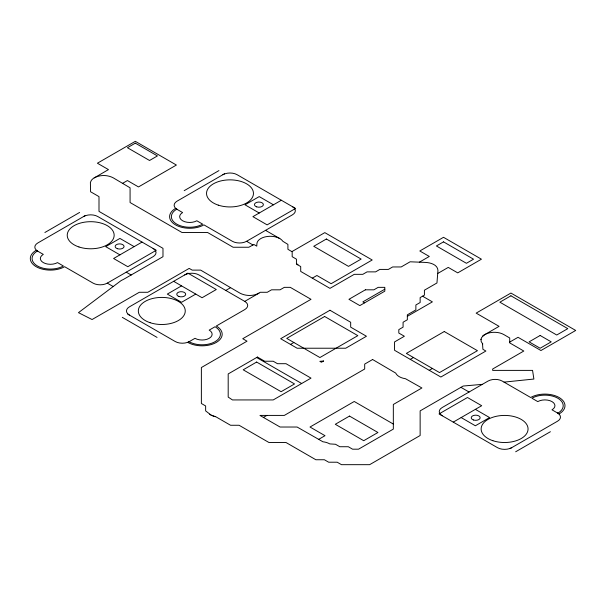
<?xml version="1.0" encoding="UTF-8"?>
<svg xmlns="http://www.w3.org/2000/svg" width="606" height="606" viewBox="0 0 606 606"><rect width="100%" height="100%" fill="white"/><g stroke="black" fill="none" stroke-linecap="round" stroke-linejoin="round"><path stroke-width="0.91" d="M122.564 183.353L127.427 180.55L138.486 186.936L176.399 165.044L135.327 141.327L97.407 163.219L108.466 169.604L93.226 178.475L91.408 180.232L90.4 182.429L90.559 191.746L98.998 196.624L98.998 211.396L162.984 248.339L162.984 256.702L123.177 279.571A13.408 7.742 0 0 0 120.352 281.146L78.462 312.651L92.067 319.536L139.289 292.281L147.819 292.281L189.186 268.397L192.17 270.117L200.639 270.117L239.931 293.13C246.157 296.41 254.429 296.349 260.277 292.281L267.261 292.281L271.526 289.82L280.055 289.82L284.32 287.35L290.282 287.35L311.007 299.311L242.748 338.716L247.013 341.186L201.374 367.531L201.374 403.498L205.639 405.959L205.639 410.883L211.146 415.148L215.895 416.799L230.56 425.268L239.09 425.268L268.95 442.509L286.009 442.509L315.87 459.749L324.399 459.749L328.672 462.211L337.201 462.211L341.466 464.673L369.637 464.673L420.14 435.509L420.14 410.883L463.158 386.045L482.346 384.348M480.967 339.64L481.512 337.777L483.202 335.724L482.861 336.05M482.497 343.663L481.187 341.534L480.997 339.262M483.596 335.421L483.989 335.11L483.209 335.716M94.172 177.861C100.005 174.733 107.504 174.74 113.33 177.884L130.078 187.807L130.078 202.525L181.944 232.469L207.54 232.469L233.128 247.248L248.816 247.248L253.922 244.491L256.777 246.134L256.883 243.824A13.408 7.742 0 0 1 264.875 236.946A13.408 7.742 0 0 1 279.063 238.173L280.01 238.703A13.408 7.742 0 0 1 282.805 241.256L287.911 244.392L287.911 249.316L292.175 251.778L292.175 256.702L296.44 259.171L296.44 264.095L300.705 266.557L300.705 271.427L329.967 288.365L354.26 274.336L362.797 274.336L367.062 271.874L375.591 271.874L379.856 269.412L388.385 269.412L392.65 266.951L401.187 266.951L410.11 261.792L425.495 262.421C430.389 262.648 437.691 264.572 437.949 270.496L436.956 282.964L424.412 290.206L424.412 295.13L420.14 297.599L420.14 302.523L415.875 304.985L415.875 309.908L407.346 314.832L407.346 319.763L403.081 322.225L403.081 327.149L398.816 329.611L398.816 333.05L404.369 336.254L394.551 341.928L394.551 350.291L440.865 377.03L485.891 351.033L482.914 349.314L482.505 343.67L482.838 343.996M484.429 334.83L499.079 326.354L476.164 313.128L510.926 293.054L575.7 330.452L540.946 350.526L518.032 337.3L509.722 342.095M483.997 335.103L484.883 334.542A13.408 7.742 0 0 1 503.844 334.573L509.722 337.989L509.722 342.905L523.804 351.033L492.663 369.016L492.663 370.387L532.56 370.387L533.886 379.045L504.025 382.121M44.882 232.499L79.636 212.433M85.166 215.63L37.769 242.991A10.052 5.802 0 0 0 37.769 251.202M184.186 190.67L218.94 170.597M224.47 173.793L177.073 201.154A10.052 5.802 0 0 0 177.073 209.365M142.039 242.082L113.602 258.497L127.821 266.708L156.257 250.293L97.808 216.539A10.052 5.802 0 0 0 83.583 216.539M37.451 251.02A18.324 10.575 0 0 0 37.451 265.981A18.324 10.575 0 0 0 63.365 265.981L57.517 262.603A10.052 5.802 0 0 1 43.299 262.603A10.052 5.802 0 0 1 43.299 254.391L36.193 250.293A20.112 11.612 0 0 0 36.193 266.708A20.112 11.612 0 0 0 64.63 266.708L93.066 283.123A10.052 5.802 0 0 0 107.285 283.123L153.098 256.671A10.052 5.802 0 0 0 153.098 248.468M281.343 200.245L252.907 216.66L267.125 224.871L295.561 208.456L237.113 174.702A10.052 5.802 0 0 0 222.887 174.702M176.755 209.184A18.324 10.575 0 0 0 176.755 224.144A18.324 10.575 0 0 0 202.669 224.144L196.821 220.766A10.052 5.802 0 0 1 182.603 220.766A10.052 5.802 0 0 1 182.603 212.554L175.49 208.456A20.112 11.612 0 0 0 175.49 224.871A20.112 11.612 0 0 0 203.934 224.871L232.371 241.294A10.052 5.802 0 0 0 246.589 241.294L292.403 214.842A10.052 5.802 0 0 0 292.403 206.631M181.542 285.873L167.324 294.084L181.542 302.296L195.761 294.084M291.903 251.626L324.801 232.628L372.198 259.989L331.126 283.706L316.908 275.495L312.295 278.162M225.78 290.433L230.591 287.661M297.591 264.754L297.947 264.549L296.44 263.678M184.701 274.927A10.052 5.802 0 0 1 198.919 274.927L244.741 301.379L258.959 293.175M419.397 262.171L429.298 256.459L419.814 250.982L443.516 237.302L481.429 259.194L457.735 272.874L448.251 267.405L437.706 273.488M384.802 289.206L362.865 301.871L364.577 302.856M290.524 344.413L293.849 342.488M407.346 316.324L432.381 301.871L422.556 296.198M263.413 417.42L266.89 415.413M410.27 359.366L413.459 357.525M429.23 370.311L432.419 368.471M318.567 439.411L325.013 435.691L310.007 427.025L354.237 401.483L393.332 424.056M453.25 422.124L481.694 405.709L467.468 397.498L439.032 413.921L497.488 447.667A10.052 5.802 0 0 0 511.706 447.667M510.131 448.576L557.528 421.215A10.052 5.802 0 0 0 557.528 413.004M515.661 451.773L550.415 431.707M215.372 416.686L214.774 416.534M214.176 416.367L213.6 416.186M213.039 415.989L212.494 415.777M211.971 415.549L211.464 415.307M210.979 415.049L210.524 414.777M273.45 204.805L259.224 196.594L245.006 204.805L259.224 213.017M265.549 230.348L279.767 238.552M246.589 241.294L252.99 244.991M460.931 387.332L469.052 392.029M475.369 409.361L489.587 417.564L475.369 425.776L461.151 417.564M134.146 246.642L119.92 238.431L105.702 246.642L119.92 254.853M173.642 281.313L202.078 297.735L216.297 289.524L187.86 273.109L129.404 306.856A10.052 5.802 0 0 0 129.404 315.067M126.245 272.177L131.214 275.048M256.649 357.51L301.674 383.507M107.285 283.123L113.186 286.532M127.828 314.15L175.225 341.519A10.052 5.802 0 0 0 189.443 341.519M122.298 317.347L157.052 337.413M210.077 414.496L209.668 414.201M557.838 413.186A18.324 10.575 0 0 0 557.838 398.233A18.324 10.575 0 0 0 531.932 398.233L537.78 401.604A10.052 5.802 0 0 1 551.998 401.604A10.052 5.802 0 0 1 551.998 409.815L559.103 413.921A20.112 11.612 0 0 0 559.103 397.498A20.112 11.612 0 0 0 530.667 397.498L502.23 381.083A10.052 5.802 0 0 0 488.012 381.083L442.191 407.535A10.052 5.802 0 0 0 442.191 415.739M189.125 341.701A18.324 10.575 0 0 0 215.039 341.701A18.324 10.575 0 0 0 215.039 326.74L209.191 330.111A10.052 5.802 0 0 1 209.191 338.322A10.052 5.802 0 0 1 194.973 338.322L187.86 342.428A20.112 11.612 0 0 0 216.297 342.428A20.112 11.612 0 0 0 216.297 326.013L244.741 309.59A10.052 5.802 0 0 0 244.741 301.379M135.327 143.152L127.427 147.712L149.546 160.484L157.439 155.924L135.327 143.152M326.384 239.014L313.741 246.309L348.503 266.375L361.138 259.08L326.384 239.014M443.516 241.862L436.403 245.968L466.423 263.299L473.528 259.194L443.516 241.862M329.967 310.249L280.661 338.716L297.114 348.223L345.731 348.223L366.448 336.254L350.677 327.149L350.677 322.278L329.967 310.249M365.365 289.82L348.935 299.303L359.835 305.598L384.802 291.183L384.802 287.35L378.167 287.35L373.902 289.82L365.365 289.82M324.657 316.491L286.736 338.383L319.915 357.54L357.835 335.648L324.657 316.491M257.436 357.055L228.189 373.94L228.189 397.082L232.454 399.937L273.215 399.937L310.999 378.121L286.009 363.698L277.48 363.698L273.215 361.237L264.686 361.237L257.436 357.055M256.626 362.055L243.195 369.811L281.108 391.696L294.539 383.946L256.626 362.055M323.581 361.009L321.422 362.252L319.832 361.335L323.581 361.009M372.614 359.517L364.691 364.092L364.691 369.016L284.32 415.413L259.944 415.413L280.055 427.025L297.114 427.025L322.922 441.782A13.408 7.742 0 0 1 329.778 443.91L335.512 444.266L339.777 446.728L348.306 446.728L352.571 449.19L358.525 449.19L393.332 429.101L393.332 404.475L421.905 387.976L405.482 378.72A13.408 7.742 0 0 1 395.726 373.099L372.614 359.517M444.266 331.527L406.353 353.419L439.532 372.576L477.445 350.685L444.266 331.527M510.926 295.796L499.867 302.182L556.74 335.012L567.799 328.634L510.926 295.796M349.503 416.08L335.285 424.291L363.721 440.706L377.939 432.495L349.503 416.08M540.151 335.474L529.091 341.86L540.151 348.238L551.21 341.86L540.151 335.474M256.679 206.858A4.469 2.583 0 0 0 263.383 204.623A4.469 2.583 0 0 0 256.679 202.389A4.469 2.583 0 0 0 256.679 206.858M218.266 205.131A23.46 13.544 0 0 0 253.459 193.405A23.46 13.544 0 0 0 218.266 181.671A23.46 13.544 0 0 0 218.266 205.131M473.453 419.981A4.469 2.583 0 0 0 480.157 417.746A4.469 2.583 0 0 0 473.453 415.511A4.469 2.583 0 0 0 473.453 419.981M492.867 440.698A23.46 13.544 0 0 0 528.061 428.965A23.46 13.544 0 0 0 492.867 417.239A23.46 13.544 0 0 0 492.867 440.698M117.375 248.695A4.469 2.583 0 0 0 124.079 246.46A4.469 2.583 0 0 0 117.375 244.226A4.469 2.583 0 0 0 117.375 248.695M78.962 246.968A23.46 13.544 0 0 0 114.155 235.242A23.46 13.544 0 0 0 78.962 223.508A23.46 13.544 0 0 0 78.962 246.968M178.99 296.501A4.469 2.583 0 0 0 185.694 294.266A4.469 2.583 0 0 0 178.99 292.031A4.469 2.583 0 0 0 178.99 296.501M150.061 322.687A23.46 13.544 0 0 0 185.254 310.961A23.46 13.544 0 0 0 150.061 299.228A23.46 13.544 0 0 0 150.061 322.687"/></g></svg>
